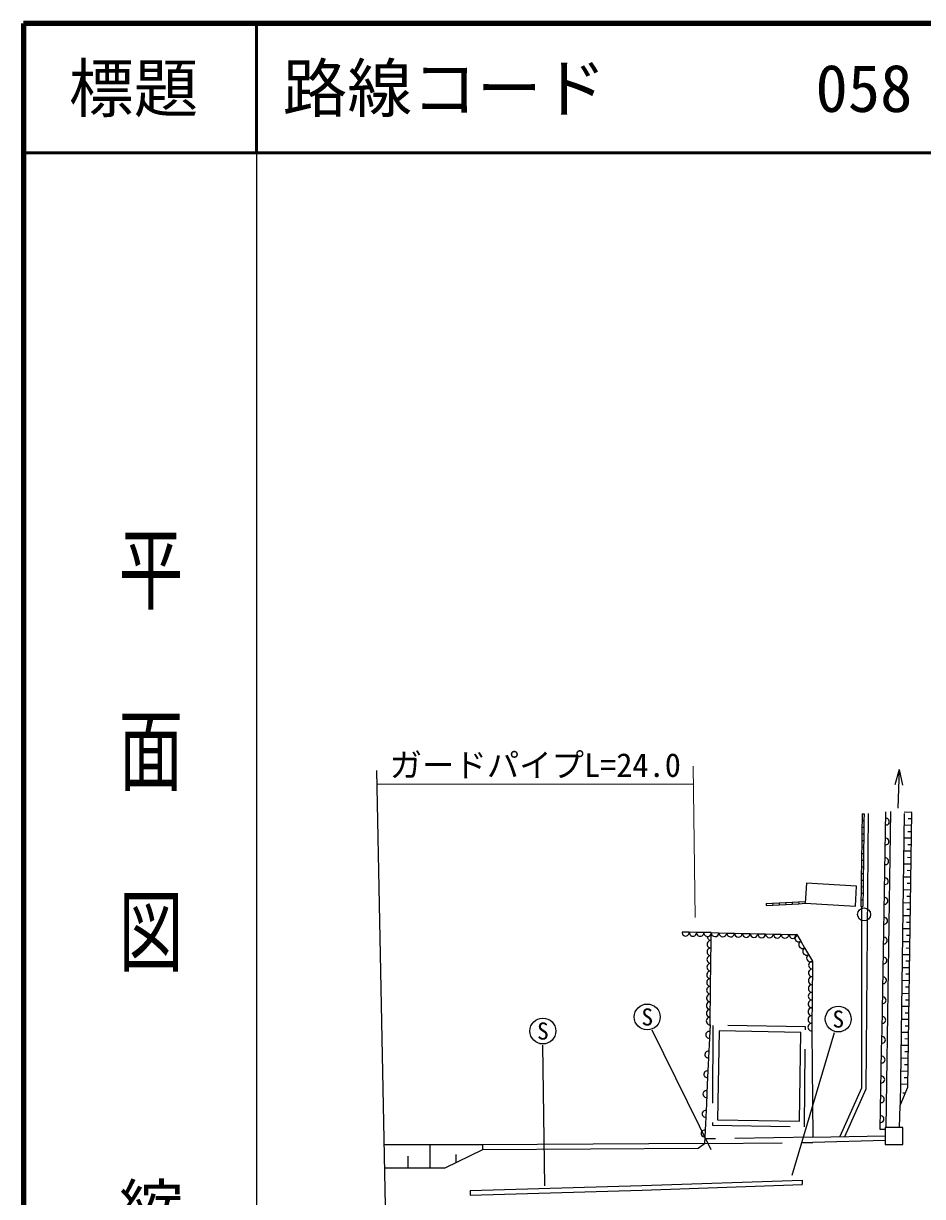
# Model space of a CAD drawing. Units: millimetres, scale not verified. Extents: x 40000 to 680000, y 20000 to 380000.
# Drawn here: x 40000 to 109404, y 289424 to 380000 of the extents above; entities that cross this region are included whole.
import ezdxf
from ezdxf.enums import TextEntityAlignment as Align

# ---------------------------------------------------------------- set-up
doc = ezdxf.new("R2010")
doc.units = ezdxf.units.MM
doc.header["$LTSCALE"] = 1000
doc.linetypes.add('DASHED', pattern=[7.5, 6, -1.5])
for name, color, linetype, lineweight in [('M-BGD', 7, 'Continuous', 25), ('M-BGD-EXST', 7, 'Continuous', 25), ('M-STR-HTXT', 7, 'Continuous', 13), ('M-TTL', 2, 'Continuous', 140), ('M-TTL-BAND', 7, 'Continuous', 25), ('M-TTL-LINE', 7, 'Continuous', 50)]:
    doc.layers.add(name, color=color, linetype=linetype, lineweight=lineweight)
doc.layers.add('M-TTL-TXT', color=7, linetype='Continuous')
doc.styles.add('@ＭＳ ゴシック', font='')
doc.styles.add('ＭＳ ゴシック', font='')
doc.styles.get('@ＭＳ ゴシック').set_extended_font_data('@MS Gothic')
doc.styles.get('ＭＳ ゴシック').set_extended_font_data('MS Gothic')

msp = doc.modelspace()

# ---------------------------------------------------------------- linework, layer by layer
at = {"layer": 'M-BGD'}
for p, q in [((67247, 322314), (67967, 286975)), ((107598, 322408), (107259, 321219)), ((107598, 322408), (107500, 319410)), ((107598, 322408), (107858, 321199)), ((104742, 318966), (104735, 318455)), ((104742, 318966), (104892, 318964)), ((104892, 318964), (104885, 318453)), ((106555, 319136), (106527, 317605)), ((106937, 319155), (106567, 294743)), ((107993, 318990), (107688, 296463)), ((108591, 319085), (107994, 319095)), ((104728, 317945), (104721, 317435)), ((104735, 318455), (104728, 317945)), ((104728, 317945), (104878, 317943)), ((104735, 318455), (104885, 318453)), ((104878, 317943), (104871, 317433)), ((104885, 318453), (104878, 317943)), ((108576, 318085), (107981, 318094)), ((108584, 318585), (108286, 318589)), ((104721, 317435), (104715, 316924)), ((104721, 317435), (104871, 317433)), ((104871, 317433), (104865, 316922)), ((106527, 317605), (106499, 316074)), ((108561, 317085), (107967, 317094)), ((108569, 317585), (108271, 317589)), ((104708, 316414), (104701, 315904)), ((104715, 316924), (104708, 316414)), ((104708, 316414), (104858, 316412)), ((104715, 316924), (104865, 316922)), ((104858, 316412), (104851, 315902)), ((104865, 316922), (104858, 316412)), ((108553, 316585), (108257, 316590)), ((104694, 315393), (104687, 314883)), ((104701, 315904), (104694, 315393)), ((104694, 315393), (104844, 315391)), ((104701, 315904), (104851, 315902)), ((104844, 315391), (104837, 314881)), ((104851, 315902), (104844, 315391)), ((106499, 316074), (106472, 314543)), ((108546, 316085), (107953, 316094)), ((108538, 315585), (108242, 315590)), ((104680, 314373), (104673, 313862)), ((104687, 314883), (104680, 314373)), ((104680, 314373), (104830, 314371)), ((104687, 314883), (104837, 314881)), ((104830, 314371), (104823, 313860)), ((104837, 314881), (104830, 314371)), ((106472, 314543), (106444, 313012)), ((108531, 315085), (107940, 315094)), ((108523, 314585), (108228, 314590)), ((100441, 313612), (100350, 312064)), ((104315, 313384), (100441, 313612)), ((104673, 313862), (104666, 313352)), ((104673, 313862), (104823, 313860)), ((104823, 313860), (104816, 313350)), ((108516, 314085), (107926, 314094)), ((108508, 313585), (108214, 313590)), ((104224, 311837), (104315, 313384)), ((104659, 312842), (104652, 312331)), ((104666, 313352), (104659, 312842)), ((104659, 312842), (104809, 312840)), ((104666, 313352), (104816, 313350)), ((104809, 312840), (104802, 312329)), ((104816, 313350), (104809, 312840)), ((106444, 313012), (106417, 311481)), ((108500, 313085), (107913, 313094)), ((108493, 312586), (108199, 312590)), ((97329, 312039), (97831, 312068)), ((97329, 312039), (97338, 311889)), ((97338, 311889), (97840, 311918)), ((97831, 312068), (98333, 312097)), ((97831, 312068), (97840, 311918)), ((97840, 311918), (98342, 311947)), ((98333, 312097), (98835, 312126)), ((98333, 312097), (98342, 311947)), ((98342, 311947), (98844, 311977)), ((98835, 312126), (99337, 312156)), ((98835, 312126), (98844, 311977)), ((98844, 311977), (99346, 312006)), ((99337, 312156), (99839, 312185)), ((99337, 312156), (99346, 312006)), ((99346, 312006), (99848, 312035)), ((99839, 312185), (100359, 312215)), ((99839, 312185), (99848, 312035)), ((99848, 312035), (100350, 312064)), ((100350, 312064), (104224, 311837)), ((104652, 312331), (104646, 311821)), ((104646, 311821), (104796, 311819)), ((104652, 312331), (104802, 312329)), ((104802, 312329), (104796, 311819)), ((108485, 312086), (107899, 312094)), ((108478, 311586), (108185, 311590)), ((106417, 311481), (106389, 309949)), ((108470, 311086), (107886, 311095)), ((91401, 309835), (90839, 309848)), ((91964, 309823), (91401, 309835)), ((92526, 309811), (91964, 309823)), ((93089, 309799), (92526, 309811)), ((93082, 309206), (93089, 309799)), ((93089, 309799), (93689, 309785)), ((93689, 309785), (94290, 309772)), ((94290, 309772), (94890, 309758)), ((106389, 309949), (106361, 308418)), ((108455, 310086), (107872, 310095)), ((108463, 310586), (108171, 310590)), ((93075, 308612), (93082, 309206)), ((94890, 309758), (95490, 309745)), ((95490, 309745), (96091, 309731)), ((96091, 309731), (96691, 309718)), ((96691, 309718), (97291, 309704)), ((97291, 309704), (97891, 309691)), ((97891, 309691), (98492, 309677)), ((98492, 309677), (99092, 309663)), ((99092, 309663), (99692, 309650)), ((99692, 309650), (99997, 309135)), ((99997, 309135), (100302, 308620)), ((108440, 309086), (107859, 309095)), ((108447, 309586), (108156, 309590)), ((93062, 307426), (93069, 308019)), ((93069, 308019), (93075, 308612)), ((100302, 308620), (100606, 308104)), ((100606, 308104), (100911, 307589)), ((106361, 308418), (106334, 306887)), ((108425, 308086), (107845, 308095)), ((108432, 308586), (108142, 308590)), ((93055, 306833), (93062, 307426)), ((100911, 307589), (100905, 306990)), ((108410, 307086), (107832, 307095)), ((108417, 307586), (108128, 307590)), ((93041, 305646), (93048, 306239)), ((93048, 306239), (93055, 306833)), ((100899, 306391), (100893, 305792)), ((100905, 306990), (100899, 306391)), ((106334, 306887), (106306, 305356)), ((108402, 306586), (108113, 306591)), ((93035, 305053), (93041, 305646)), ((100893, 305792), (100887, 305193)), ((106306, 305356), (106279, 303825)), ((108394, 306086), (107818, 306095)), ((108387, 305586), (108099, 305591)), ((93021, 303866), (93028, 304460)), ((93028, 304460), (93035, 305053)), ((100881, 304593), (100875, 303994)), ((100887, 305193), (100881, 304593)), ((108379, 305086), (107805, 305095)), ((108372, 304586), (108085, 304591)), ((93014, 303273), (93021, 303866)), ((100875, 303994), (100869, 303395)), ((106279, 303825), (106251, 302294)), ((108364, 304087), (107791, 304095)), ((108357, 303587), (108070, 303591)), ((93007, 302680), (92935, 301153)), ((93007, 302680), (93014, 303273)), ((100863, 302796), (100857, 302197)), ((100869, 303395), (100863, 302796)), ((108349, 303087), (107778, 303095)), ((108341, 302587), (108056, 302591)), ((93709, 302210), (93586, 295351)), ((100018, 302096), (93709, 302210)), ((99895, 295237), (100018, 302096)), ((100857, 302197), (100924, 294016)), ((106251, 302294), (106223, 300763)), ((108334, 302087), (107764, 302095)), ((92935, 301153), (92863, 299626)), ((106223, 300763), (106196, 299231)), ((108319, 301087), (107750, 301095)), ((108326, 301587), (108042, 301591)), ((108304, 300087), (107737, 300096)), ((108311, 300587), (108027, 300591)), ((92863, 299626), (92791, 298099)), ((106196, 299231), (106168, 297700)), ((108288, 299087), (107723, 299096)), ((108296, 299587), (108013, 299591)), ((92791, 298099), (92719, 296573)), ((108273, 298087), (107710, 298096)), ((108281, 298587), (107999, 298591)), ((106168, 297700), (106141, 296169)), ((108075, 297407), (107888, 297409)), ((92719, 296573), (92646, 295046)), ((107742, 296595), (107716, 296595)), ((93586, 295351), (99895, 295237)), ((106141, 296169), (106113, 294638)), ((92646, 295046), (92574, 293519)), ((106113, 294638), (106524, 294638)), ((107894, 294743), (106524, 294743)), ((106524, 294743), (106524, 293443)), ((107894, 293443), (107894, 294743)), ((71361, 293415), (71361, 291632)), ((73379, 292660), (73379, 292040)), ((75474, 293069), (75474, 293425)), ((106524, 293443), (107894, 293443)), ((69662, 292536), (69662, 291633)), ((74481, 289886), (74492, 289536)), ((100109, 290700), (100121, 290351))]:
    msp.add_line(p, q, dxfattribs=at)
at = {"layer": 'M-BGD', "linetype": 'DASHED'}
for p, q in [((92574, 293519), (100927, 293600)), ((100924, 294016), (92591, 293875)), ((100924, 294016), (106524, 294110)), ((106524, 293751), (100927, 293600))]:
    msp.add_line(p, q, dxfattribs=at)
at = {"layer": 'M-BGD'}
for points in [[(103415, 294058), (105052, 297735), (105222, 318988)], [(107614, 294743), (107688, 296463), (108270, 297881), (108591, 319085)], [(104692, 311820), (104686, 297790), (103016, 294051)], [(67872, 291633), (72549, 291632), (75474, 293069), (92077, 293167), (92574, 293519), (75381, 293424), (67836, 293408)], [(74481, 289886), (87742, 290275), (100109, 290700)], [(74492, 289536), (87753, 289925), (100121, 290351)]]:
    msp.add_lwpolyline(points, dxfattribs=at)
at = {"layer": 'M-BGD', "linetype": 'DASHED'}
msp.add_lwpolyline([(93196, 294931), (100298, 294803), (100371, 302527), (93217, 302643)], close=True, dxfattribs=at)
at = {"layer": 'M-BGD'}
for centre, radius, start, end in [((106582, 318370), 259, 259.74792, 98.1867), ((106555, 316839), 259, 259.74792, 98.1867), ((106527, 315308), 259, 259.74702, 98.1854), ((106499, 313777), 259, 259.74906, 98.1856), ((106472, 312245), 259, 259.74792, 98.1867), ((106444, 310714), 259, 259.74792, 98.1867), ((91120, 309823), 282, 175.08087, 2.4404), ((91682, 309811), 282, 175.08282, 2.44049), ((92245, 309799), 282, 175.08176, 2.4415), ((92807, 309787), 282, 175.08277, 2.43849), ((93389, 309792), 300, 178.75374, 358.66213), ((93989, 309779), 300, 178.75279, 358.66304), ((94590, 309765), 300, 178.75185, 358.66211), ((93075, 308909), 297, 88.6989, 269.98961), ((93082, 309502), 297, 179.32141, 269.98732), ((95190, 309752), 300, 178.75279, 358.66304), ((95790, 309738), 300, 178.75374, 358.66213), ((96391, 309725), 300, 178.7509, 358.66302), ((96991, 309711), 300, 178.75374, 358.66213), ((97591, 309698), 300, 178.75279, 358.66304), ((98192, 309684), 300, 178.75185, 358.66211), ((98792, 309670), 300, 178.75279, 358.66304), ((99392, 309657), 300, 178.75374, 358.66213), ((99844, 309392), 299, 120.45893, 300.74358), ((100149, 308877), 299, 120.45908, 300.74441), ((106417, 309183), 259, 259.74906, 98.1856), ((93062, 307723), 297, 88.69989, 269.98864), ((93069, 308316), 297, 88.6989, 269.98961), ((100453, 308362), 299, 120.4581, 300.74538), ((100758, 307846), 299, 120.45893, 300.74358), ((93055, 307129), 297, 88.6989, 269.98961), ((100908, 307290), 300, 89.34695, 269.49794), ((106389, 307652), 259, 259.74587, 98.1865), ((93041, 305943), 297, 88.70081, 269.9877), ((93048, 306536), 297, 88.6989, 269.98768), ((100896, 306091), 300, 89.34696, 269.49984), ((100902, 306691), 300, 89.34599, 269.49888), ((106361, 306121), 259, 259.74792, 98.1867), ((93035, 305350), 297, 88.70081, 269.9877), ((100890, 305492), 300, 89.34504, 269.49985), ((93021, 304163), 297, 88.70081, 269.9877), ((93028, 304756), 297, 88.7018, 269.98673), ((100878, 304294), 300, 89.34694, 269.49986), ((100884, 304893), 300, 89.34695, 269.49794), ((106334, 304590), 259, 259.74906, 98.1856), ((93014, 303570), 297, 88.6989, 269.98961), ((100872, 303695), 300, 89.34504, 269.49985), ((93008, 302977), 297, 88.6989, 269.98961), ((100859, 302496), 300, 89.34696, 269.49984), ((100865, 303096), 300, 89.34599, 269.49888), ((106306, 303058), 259, 259.74792, 98.1867), ((92930, 301918), 258, 77.96701, 276.61974), ((106279, 301527), 259, 259.74792, 98.1867), ((92857, 300392), 258, 77.96812, 276.61873), ((106251, 299996), 259, 259.74718, 98.18748), ((92785, 298865), 258, 77.96701, 276.61974), ((106223, 298465), 259, 259.74906, 98.1856), ((92713, 297338), 258, 77.96701, 276.61974), ((106196, 296934), 259, 259.74792, 98.1867), ((92641, 295811), 258, 77.96812, 276.61873), ((106168, 295403), 259, 259.74906, 98.1856), ((92569, 294284), 258, 77.96701, 276.61974)]:
    msp.add_arc(centre, radius, start, end, dxfattribs=at)
at = {"layer": 'M-BGD-EXST'}
for p, q in [((93080, 293022), (88535, 302273)), ((102584, 302065), (99304, 291049)), ((80058, 301104), (80222, 290255))]:
    msp.add_line(p, q, dxfattribs=at)
for centre, radius in [((104890, 311204), 500), ((88155, 303289), 1000), ((102901, 303129), 1000), ((80099, 302203), 1000)]:
    msp.add_circle(centre, radius, dxfattribs=at)
at = {"layer": 'M-STR-HTXT'}
for p, q in [((91692, 322667), (91853, 310978)), ((91711, 321271), (67269, 321276))]:
    msp.add_line(p, q, dxfattribs=at)
at = {"layer": 'M-TTL'}
for p, q in [((40000, 380000), (40000, 20000)), ((680000, 380000), (40000, 380000))]:
    msp.add_line(p, q, dxfattribs=at)
at = {"layer": 'M-TTL-BAND'}
msp.add_line((58000, 370000), (58000, 20000), dxfattribs=at)
at = {"layer": 'M-TTL-LINE'}
for p, q in [((58000, 380000), (58000, 370000)), ((40000, 370000), (680000, 370000))]:
    msp.add_line(p, q, dxfattribs=at)

# ---------------------------------------------------------------- texts
at = {"layer": 'M-BGD-EXST', "style": 'ＭＳ ゴシック'}
for p in [(88155, 303289), (102901, 303129), (80099, 302203)]:
    msp.add_text('S', height=1320, dxfattribs=at).set_placement(p, align=Align.MIDDLE_CENTER)
at = {"layer": 'M-STR-HTXT', "style": 'ＭＳ ゴシック'}
msp.add_text('ガードパイプL=24.0', height=1833, dxfattribs=at).set_placement((79511, 321274), align=Align.BOTTOM_CENTER)
at = {"layer": 'M-TTL-BAND', "style": '@ＭＳ ゴシック', "width": 1.4}
msp.add_text('平  面  図', height=3666, rotation=270, dxfattribs=at).set_placement((49777, 306475), align=Align.MIDDLE_RIGHT)
at = {"layer": 'M-TTL-BAND', "style": '@ＭＳ ゴシック'}
msp.add_text('縮尺千分の一', height=3666, rotation=270, dxfattribs=at).set_placement((49777, 261030), align=Align.MIDDLE_RIGHT)
at = {"layer": 'M-TTL-TXT', "style": 'ＭＳ ゴシック'}
msp.add_text('標題', height=3666, dxfattribs=at).set_placement((48500, 375000), align=Align.MIDDLE_CENTER)
for s, p in [('路線コード', (60000, 375000)), ('058', (101142, 375000))]:
    msp.add_text(s, height=3666, dxfattribs=at).set_placement(p, align=Align.MIDDLE_LEFT)

doc.saveas('drawing.dxf')
